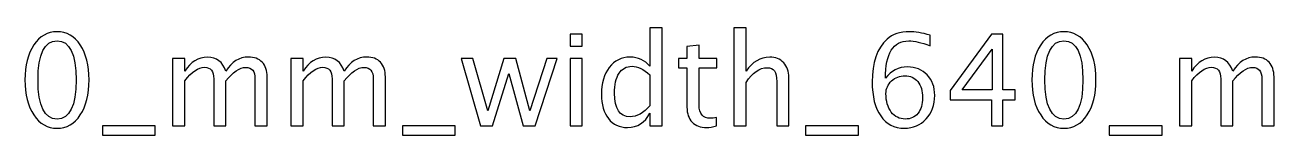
# Model space of a CAD drawing. Header units: centimetres. Extents: x -144 to 123, y -121 to 149.
# Drawn here: x -34.41 to 0.37, y 114.11 to 117.08 of the extents above; entities that cross this region are included whole.
import ezdxf

# ---------------------------------------------------------------- set-up
doc = ezdxf.new("R2010")
doc.units = ezdxf.units.CM
doc.header["$MEASUREMENT"] = 0
doc.layers.add('Layer 1', color=7, linetype='Continuous')

msp = doc.modelspace()

# ---------------------------------------------------------------- linework, layer by layer
at = {"layer": 'Layer 1'}
for points, knots in [([(-33.51433, 114.29979), (-33.78185, 114.29979), (-33.99764, 114.42267), (-34.16109, 114.66786), (-34.16109, 114.66786), (-34.32513, 114.91304), (-34.40686, 115.23642), (-34.40686, 115.63858), (-34.40686, 115.63858), (-34.40686, 116.04075), (-34.32513, 116.36413), (-34.16109, 116.60931), (-34.16109, 116.60931), (-33.99764, 116.85449), (-33.78185, 116.97738), (-33.51433, 116.97738), (-33.51433, 116.97738), (-33.24563, 116.97738), (-33.02985, 116.85508), (-32.8664, 116.61049), (-32.8664, 116.61049), (-32.70353, 116.36589), (-32.6218, 116.04193), (-32.6218, 115.63858), (-32.6218, 115.63858), (-32.6218, 115.23642), (-32.70353, 114.91304), (-32.8664, 114.66786), (-32.8664, 114.66786), (-33.02985, 114.42267), (-33.24563, 114.29979), (-33.51433, 114.29979)], [0, 0, 0, 0, 0.11111111, 0.11111111, 0.11111111, 0.11111111, 0.22222222, 0.22222222, 0.22222222, 0.22222222, 0.33333333, 0.33333333, 0.33333333, 0.33333333, 0.44444444, 0.44444444, 0.44444444, 0.44444444, 0.55555556, 0.55555556, 0.55555556, 0.55555556, 0.66666667, 0.66666667, 0.66666667, 0.66666667, 0.77777778, 0.77777778, 0.77777778, 0.77777778, 1, 1, 1, 1]), ([(-19.22624, 116.57521), (-19.22624, 116.57521), (-19.22624, 116.91387), (-19.22624, 116.91387), (-19.22624, 116.91387), (-19.22624, 116.91387), (-18.88758, 116.91387), (-18.88758, 116.91387), (-18.88758, 116.91387), (-18.88758, 116.91387), (-18.88758, 116.57521), (-18.88758, 116.57521), (-18.88758, 116.57521), (-18.88758, 116.57521), (-19.22624, 116.57521), (-19.22624, 116.57521)], [0, 0, 0, 0, 0.2, 0.2, 0.2, 0.2, 0.4, 0.4, 0.4, 0.4, 0.6, 0.6, 0.6, 0.6, 1, 1, 1, 1]), ([(-17.00374, 114.36329), (-17.00374, 114.36329), (-17.00374, 114.7143), (-17.00374, 114.7143), (-17.00374, 114.7143), (-17.14191, 114.45207), (-17.35005, 114.32096), (-17.62816, 114.32096), (-17.62816, 114.32096), (-17.85394, 114.32096), (-18.0315, 114.40268), (-18.16085, 114.56673), (-18.16085, 114.56673), (-18.2902, 114.73077), (-18.35488, 114.95478), (-18.35488, 115.23877), (-18.35488, 115.23877), (-18.35488, 115.54921), (-18.28138, 115.7991), (-18.13498, 115.98842), (-18.13498, 115.98842), (-17.98799, 116.17716), (-17.79514, 116.27182), (-17.55584, 116.27182), (-17.55584, 116.27182), (-17.33418, 116.27182), (-17.14956, 116.18715), (-17.00374, 116.01723), (-17.00374, 116.01723), (-17.00374, 116.01723), (-17.00374, 117.08321), (-17.00374, 117.08321), (-17.00374, 117.08321), (-17.00374, 117.08321), (-16.66507, 117.08321), (-16.66507, 117.08321), (-16.66507, 117.08321), (-16.66507, 117.08321), (-16.66507, 114.36329), (-16.66507, 114.36329), (-16.66507, 114.36329), (-16.66507, 114.36329), (-17.00374, 114.36329), (-17.00374, 114.36329)], [0, 0, 0, 0, 0.08333333, 0.08333333, 0.08333333, 0.08333333, 0.16666667, 0.16666667, 0.16666667, 0.16666667, 0.25, 0.25, 0.25, 0.25, 0.33333333, 0.33333333, 0.33333333, 0.33333333, 0.41666667, 0.41666667, 0.41666667, 0.41666667, 0.5, 0.5, 0.5, 0.5, 0.58333333, 0.58333333, 0.58333333, 0.58333333, 0.66666667, 0.66666667, 0.66666667, 0.66666667, 0.75, 0.75, 0.75, 0.75, 0.83333333, 0.83333333, 0.83333333, 0.83333333, 1, 1, 1, 1]), ([(-14.66717, 114.36329), (-14.66717, 114.36329), (-14.66717, 117.08321), (-14.66717, 117.08321), (-14.66717, 117.08321), (-14.66717, 117.08321), (-14.32851, 117.08321), (-14.32851, 117.08321), (-14.32851, 117.08321), (-14.32851, 117.08321), (-14.32851, 115.87965), (-14.32851, 115.87965), (-14.32851, 115.87965), (-14.14918, 116.14129), (-13.92928, 116.27182), (-13.6694, 116.27182), (-13.6694, 116.27182), (-13.50595, 116.27182), (-13.37601, 116.22067), (-13.28017, 116.11777), (-13.28017, 116.11777), (-13.18433, 116.01547), (-13.13612, 115.8773), (-13.13612, 115.70443), (-13.13612, 115.70443), (-13.13612, 115.70443), (-13.13612, 114.36329), (-13.13612, 114.36329), (-13.13612, 114.36329), (-13.13612, 114.36329), (-13.47478, 114.36329), (-13.47478, 114.36329), (-13.47478, 114.36329), (-13.47478, 114.36329), (-13.47478, 115.5939), (-13.47478, 115.5939), (-13.47478, 115.5939), (-13.47478, 115.73266), (-13.49536, 115.83143), (-13.53593, 115.89023), (-13.53593, 115.89023), (-13.57709, 115.94962), (-13.6447, 115.97901), (-13.73937, 115.97901), (-13.73937, 115.97901), (-13.94751, 115.97901), (-14.14389, 115.84319), (-14.32851, 115.57155), (-14.32851, 115.57155), (-14.32851, 115.57155), (-14.32851, 114.36329), (-14.32851, 114.36329), (-14.32851, 114.36329), (-14.32851, 114.36329), (-14.66717, 114.36329), (-14.66717, 114.36329)], [0, 0, 0, 0, 0.06666667, 0.06666667, 0.06666667, 0.06666667, 0.13333333, 0.13333333, 0.13333333, 0.13333333, 0.2, 0.2, 0.2, 0.2, 0.26666667, 0.26666667, 0.26666667, 0.26666667, 0.33333333, 0.33333333, 0.33333333, 0.33333333, 0.4, 0.4, 0.4, 0.4, 0.46666667, 0.46666667, 0.46666667, 0.46666667, 0.53333333, 0.53333333, 0.53333333, 0.53333333, 0.6, 0.6, 0.6, 0.6, 0.66666667, 0.66666667, 0.66666667, 0.66666667, 0.73333333, 0.73333333, 0.73333333, 0.73333333, 0.8, 0.8, 0.8, 0.8, 0.86666667, 0.86666667, 0.86666667, 0.86666667, 1, 1, 1, 1]), ([(-10.44559, 115.68503), (-10.28331, 115.89493), (-10.07929, 116.00018), (-9.83352, 116.00018), (-9.83352, 116.00018), (-9.61068, 116.00018), (-9.42842, 115.92668), (-9.28613, 115.77911), (-9.28613, 115.77911), (-9.14443, 115.63153), (-9.07329, 115.4422), (-9.07329, 115.21113), (-9.07329, 115.21113), (-9.07329, 114.94596), (-9.15266, 114.72783), (-9.312, 114.55673), (-9.312, 114.55673), (-9.47134, 114.38563), (-9.6736, 114.29979), (-9.91995, 114.29979), (-9.91995, 114.29979), (-10.19982, 114.29979), (-10.41972, 114.41327), (-10.57788, 114.63963), (-10.57788, 114.63963), (-10.73663, 114.86659), (-10.81601, 115.18056), (-10.81601, 115.58096), (-10.81601, 115.58096), (-10.81601, 116.12071), (-10.67725, 116.51641), (-10.40032, 116.76924), (-10.40032, 116.76924), (-10.2498, 116.908), (-10.04166, 116.97738), (-9.77649, 116.97738), (-9.77649, 116.97738), (-9.62244, 116.97738), (-9.43136, 116.94562), (-9.20381, 116.88212), (-9.20381, 116.88212), (-9.20381, 116.88212), (-9.20381, 116.58579), (-9.20381, 116.58579), (-9.20381, 116.58579), (-9.44429, 116.67751), (-9.64185, 116.72337), (-9.79707, 116.72337), (-9.79707, 116.72337), (-10.22922, 116.72337), (-10.44559, 116.37706), (-10.44559, 115.68503)], [0, 0, 0, 0, 0.07142857, 0.07142857, 0.07142857, 0.07142857, 0.14285714, 0.14285714, 0.14285714, 0.14285714, 0.21428571, 0.21428571, 0.21428571, 0.21428571, 0.28571429, 0.28571429, 0.28571429, 0.28571429, 0.35714286, 0.35714286, 0.35714286, 0.35714286, 0.42857143, 0.42857143, 0.42857143, 0.42857143, 0.5, 0.5, 0.5, 0.5, 0.57142857, 0.57142857, 0.57142857, 0.57142857, 0.64285714, 0.64285714, 0.64285714, 0.64285714, 0.71428571, 0.71428571, 0.71428571, 0.71428571, 0.78571429, 0.78571429, 0.78571429, 0.78571429, 0.85714286, 0.85714286, 0.85714286, 0.85714286, 1, 1, 1, 1]), ([(-7.49167, 114.36329), (-7.49167, 114.36329), (-7.49167, 115.08648), (-7.49167, 115.08648), (-7.49167, 115.08648), (-7.49167, 115.08648), (-8.64172, 115.08648), (-8.64172, 115.08648), (-8.64172, 115.08648), (-8.64172, 115.08648), (-8.64172, 115.34401), (-8.64172, 115.34401), (-8.64172, 115.34401), (-8.64172, 115.34401), (-7.49167, 116.91387), (-7.49167, 116.91387), (-7.49167, 116.91387), (-7.49167, 116.91387), (-7.17417, 116.91387), (-7.17417, 116.91387), (-7.17417, 116.91387), (-7.17417, 116.91387), (-7.17417, 115.36518), (-7.17417, 115.36518), (-7.17417, 115.36518), (-7.17417, 115.36518), (-6.83197, 115.36518), (-6.83197, 115.36518), (-6.83197, 115.36518), (-6.83197, 115.36518), (-6.83197, 115.08648), (-6.83197, 115.08648), (-6.83197, 115.08648), (-6.83197, 115.08648), (-7.17417, 115.08648), (-7.17417, 115.08648), (-7.17417, 115.08648), (-7.17417, 115.08648), (-7.17417, 114.36329), (-7.17417, 114.36329), (-7.17417, 114.36329), (-7.17417, 114.36329), (-7.49167, 114.36329), (-7.49167, 114.36329)], [0, 0, 0, 0, 0.08333333, 0.08333333, 0.08333333, 0.08333333, 0.16666667, 0.16666667, 0.16666667, 0.16666667, 0.25, 0.25, 0.25, 0.25, 0.33333333, 0.33333333, 0.33333333, 0.33333333, 0.41666667, 0.41666667, 0.41666667, 0.41666667, 0.5, 0.5, 0.5, 0.5, 0.58333333, 0.58333333, 0.58333333, 0.58333333, 0.66666667, 0.66666667, 0.66666667, 0.66666667, 0.75, 0.75, 0.75, 0.75, 0.83333333, 0.83333333, 0.83333333, 0.83333333, 1, 1, 1, 1]), ([(-5.47613, 114.29979), (-5.74365, 114.29979), (-5.95944, 114.42267), (-6.12289, 114.66786), (-6.12289, 114.66786), (-6.28693, 114.91304), (-6.36866, 115.23642), (-6.36866, 115.63858), (-6.36866, 115.63858), (-6.36866, 116.04075), (-6.28693, 116.36413), (-6.12289, 116.60931), (-6.12289, 116.60931), (-5.95944, 116.85449), (-5.74365, 116.97738), (-5.47613, 116.97738), (-5.47613, 116.97738), (-5.20743, 116.97738), (-4.99165, 116.85508), (-4.8282, 116.61049), (-4.8282, 116.61049), (-4.66533, 116.36589), (-4.5836, 116.04193), (-4.5836, 115.63858), (-4.5836, 115.63858), (-4.5836, 115.23642), (-4.66533, 114.91304), (-4.8282, 114.66786), (-4.8282, 114.66786), (-4.99165, 114.42267), (-5.20743, 114.29979), (-5.47613, 114.29979)], [0, 0, 0, 0, 0.11111111, 0.11111111, 0.11111111, 0.11111111, 0.22222222, 0.22222222, 0.22222222, 0.22222222, 0.33333333, 0.33333333, 0.33333333, 0.33333333, 0.44444444, 0.44444444, 0.44444444, 0.44444444, 0.55555556, 0.55555556, 0.55555556, 0.55555556, 0.66666667, 0.66666667, 0.66666667, 0.66666667, 0.77777778, 0.77777778, 0.77777778, 0.77777778, 1, 1, 1, 1]), ([(-33.51492, 114.55379), (-33.16155, 114.55379), (-32.98516, 114.91539), (-32.98516, 115.63858), (-32.98516, 115.63858), (-32.98516, 116.36178), (-33.16155, 116.72337), (-33.51492, 116.72337), (-33.51492, 116.72337), (-33.86711, 116.72337), (-34.0435, 116.36178), (-34.0435, 115.63858), (-34.0435, 115.63858), (-34.0435, 114.91539), (-33.86711, 114.55379), (-33.51492, 114.55379)], [0, 0, 0, 0, 0.2, 0.2, 0.2, 0.2, 0.4, 0.4, 0.4, 0.4, 0.6, 0.6, 0.6, 0.6, 1, 1, 1, 1]), ([(-15.15048, 114.36388), (-15.25514, 114.33507), (-15.34627, 114.32096), (-15.42329, 114.32096), (-15.42329, 114.32096), (-15.59616, 114.32096), (-15.7308, 114.37035), (-15.82723, 114.46912), (-15.82723, 114.46912), (-15.92424, 114.5679), (-15.97245, 114.7049), (-15.97245, 114.8807), (-15.97245, 114.8807), (-15.97245, 114.8807), (-15.97245, 115.97901), (-15.97245, 115.97901), (-15.97245, 115.97901), (-15.97245, 115.97901), (-16.20646, 115.97901), (-16.20646, 115.97901), (-16.20646, 115.97901), (-16.20646, 115.97901), (-16.20646, 116.23301), (-16.20646, 116.23301), (-16.20646, 116.23301), (-16.20646, 116.23301), (-15.97245, 116.23301), (-15.97245, 116.23301), (-15.97245, 116.23301), (-15.97245, 116.23301), (-15.97245, 116.57109), (-15.97245, 116.57109), (-15.97245, 116.57109), (-15.97245, 116.57109), (-15.63379, 116.60343), (-15.63379, 116.60343), (-15.63379, 116.60343), (-15.63379, 116.60343), (-15.63379, 116.23301), (-15.63379, 116.23301), (-15.63379, 116.23301), (-15.63379, 116.23301), (-15.14342, 116.23301), (-15.14342, 116.23301), (-15.14342, 116.23301), (-15.14342, 116.23301), (-15.14342, 115.97901), (-15.14342, 115.97901), (-15.14342, 115.97901), (-15.14342, 115.97901), (-15.63379, 115.97901), (-15.63379, 115.97901), (-15.63379, 115.97901), (-15.63379, 115.97901), (-15.63379, 114.94185), (-15.63379, 114.94185), (-15.63379, 114.94185), (-15.63379, 114.69725), (-15.52736, 114.57496), (-15.31511, 114.57496), (-15.31511, 114.57496), (-15.26984, 114.57496), (-15.21516, 114.5826), (-15.15048, 114.5973), (-15.15048, 114.5973), (-15.15048, 114.5973), (-15.15048, 114.36388), (-15.15048, 114.36388)], [0, 0, 0, 0, 0.05555556, 0.05555556, 0.05555556, 0.05555556, 0.11111111, 0.11111111, 0.11111111, 0.11111111, 0.16666667, 0.16666667, 0.16666667, 0.16666667, 0.22222222, 0.22222222, 0.22222222, 0.22222222, 0.27777778, 0.27777778, 0.27777778, 0.27777778, 0.33333333, 0.33333333, 0.33333333, 0.33333333, 0.38888889, 0.38888889, 0.38888889, 0.38888889, 0.44444444, 0.44444444, 0.44444444, 0.44444444, 0.5, 0.5, 0.5, 0.5, 0.55555556, 0.55555556, 0.55555556, 0.55555556, 0.61111111, 0.61111111, 0.61111111, 0.61111111, 0.66666667, 0.66666667, 0.66666667, 0.66666667, 0.72222222, 0.72222222, 0.72222222, 0.72222222, 0.77777778, 0.77777778, 0.77777778, 0.77777778, 0.83333333, 0.83333333, 0.83333333, 0.83333333, 0.88888889, 0.88888889, 0.88888889, 0.88888889, 1, 1, 1, 1]), ([(-5.47672, 114.55379), (-5.12335, 114.55379), (-4.94696, 114.91539), (-4.94696, 115.63858), (-4.94696, 115.63858), (-4.94696, 116.36178), (-5.12335, 116.72337), (-5.47672, 116.72337), (-5.47672, 116.72337), (-5.82891, 116.72337), (-6.0053, 116.36178), (-6.0053, 115.63858), (-6.0053, 115.63858), (-6.0053, 114.91539), (-5.82891, 114.55379), (-5.47672, 114.55379)], [0, 0, 0, 0, 0.2, 0.2, 0.2, 0.2, 0.4, 0.4, 0.4, 0.4, 0.6, 0.6, 0.6, 0.6, 1, 1, 1, 1]), ([(-30.29582, 114.36329), (-30.29582, 114.36329), (-30.29582, 116.23301), (-30.29582, 116.23301), (-30.29582, 116.23301), (-30.29582, 116.23301), (-29.95716, 116.23301), (-29.95716, 116.23301), (-29.95716, 116.23301), (-29.95716, 116.23301), (-29.95716, 115.87965), (-29.95716, 115.87965), (-29.95716, 115.87965), (-29.79194, 116.14129), (-29.58027, 116.27182), (-29.32098, 116.27182), (-29.32098, 116.27182), (-29.0711, 116.27182), (-28.90117, 116.14129), (-28.81063, 115.87965), (-28.81063, 115.87965), (-28.65011, 116.14364), (-28.4408, 116.27535), (-28.18386, 116.27535), (-28.18386, 116.27535), (-28.01982, 116.27535), (-27.89223, 116.22713), (-27.80109, 116.13012), (-27.80109, 116.13012), (-27.70996, 116.03311), (-27.6641, 115.89729), (-27.6641, 115.72266), (-27.6641, 115.72266), (-27.6641, 115.72266), (-27.6641, 114.36329), (-27.6641, 114.36329), (-27.6641, 114.36329), (-27.6641, 114.36329), (-28.00277, 114.36329), (-28.00277, 114.36329), (-28.00277, 114.36329), (-28.00277, 114.36329), (-28.00277, 115.6668), (-28.00277, 115.6668), (-28.00277, 115.6668), (-28.00277, 115.87965), (-28.08743, 115.98607), (-28.25677, 115.98607), (-28.25677, 115.98607), (-28.43257, 115.98607), (-28.61719, 115.86201), (-28.81063, 115.6133), (-28.81063, 115.6133), (-28.81063, 115.6133), (-28.81063, 114.36329), (-28.81063, 114.36329), (-28.81063, 114.36329), (-28.81063, 114.36329), (-29.14929, 114.36329), (-29.14929, 114.36329), (-29.14929, 114.36329), (-29.14929, 114.36329), (-29.14929, 115.66798), (-29.14929, 115.66798), (-29.14929, 115.66798), (-29.14929, 115.88259), (-29.23514, 115.9896), (-29.40741, 115.9896), (-29.40741, 115.9896), (-29.57851, 115.9896), (-29.76195, 115.86495), (-29.95716, 115.61506), (-29.95716, 115.61506), (-29.95716, 115.61506), (-29.95716, 114.36329), (-29.95716, 114.36329), (-29.95716, 114.36329), (-29.95716, 114.36329), (-30.29582, 114.36329), (-30.29582, 114.36329)], [0, 0, 0, 0, 0.04761905, 0.04761905, 0.04761905, 0.04761905, 0.0952381, 0.0952381, 0.0952381, 0.0952381, 0.14285714, 0.14285714, 0.14285714, 0.14285714, 0.19047619, 0.19047619, 0.19047619, 0.19047619, 0.23809524, 0.23809524, 0.23809524, 0.23809524, 0.28571429, 0.28571429, 0.28571429, 0.28571429, 0.33333333, 0.33333333, 0.33333333, 0.33333333, 0.38095238, 0.38095238, 0.38095238, 0.38095238, 0.42857143, 0.42857143, 0.42857143, 0.42857143, 0.47619048, 0.47619048, 0.47619048, 0.47619048, 0.52380952, 0.52380952, 0.52380952, 0.52380952, 0.57142857, 0.57142857, 0.57142857, 0.57142857, 0.61904762, 0.61904762, 0.61904762, 0.61904762, 0.66666667, 0.66666667, 0.66666667, 0.66666667, 0.71428571, 0.71428571, 0.71428571, 0.71428571, 0.76190476, 0.76190476, 0.76190476, 0.76190476, 0.80952381, 0.80952381, 0.80952381, 0.80952381, 0.85714286, 0.85714286, 0.85714286, 0.85714286, 0.9047619, 0.9047619, 0.9047619, 0.9047619, 1, 1, 1, 1]), ([(-27.00205, 114.36329), (-27.00205, 114.36329), (-27.00205, 116.23301), (-27.00205, 116.23301), (-27.00205, 116.23301), (-27.00205, 116.23301), (-26.66339, 116.23301), (-26.66339, 116.23301), (-26.66339, 116.23301), (-26.66339, 116.23301), (-26.66339, 115.87965), (-26.66339, 115.87965), (-26.66339, 115.87965), (-26.49817, 116.14129), (-26.2865, 116.27182), (-26.02721, 116.27182), (-26.02721, 116.27182), (-25.77733, 116.27182), (-25.6074, 116.14129), (-25.51686, 115.87965), (-25.51686, 115.87965), (-25.35634, 116.14364), (-25.14703, 116.27535), (-24.89009, 116.27535), (-24.89009, 116.27535), (-24.72605, 116.27535), (-24.59846, 116.22713), (-24.50732, 116.13012), (-24.50732, 116.13012), (-24.41619, 116.03311), (-24.37033, 115.89729), (-24.37033, 115.72266), (-24.37033, 115.72266), (-24.37033, 115.72266), (-24.37033, 114.36329), (-24.37033, 114.36329), (-24.37033, 114.36329), (-24.37033, 114.36329), (-24.709, 114.36329), (-24.709, 114.36329), (-24.709, 114.36329), (-24.709, 114.36329), (-24.709, 115.6668), (-24.709, 115.6668), (-24.709, 115.6668), (-24.709, 115.87965), (-24.79366, 115.98607), (-24.963, 115.98607), (-24.963, 115.98607), (-25.1388, 115.98607), (-25.32342, 115.86201), (-25.51686, 115.6133), (-25.51686, 115.6133), (-25.51686, 115.6133), (-25.51686, 114.36329), (-25.51686, 114.36329), (-25.51686, 114.36329), (-25.51686, 114.36329), (-25.85552, 114.36329), (-25.85552, 114.36329), (-25.85552, 114.36329), (-25.85552, 114.36329), (-25.85552, 115.66798), (-25.85552, 115.66798), (-25.85552, 115.66798), (-25.85552, 115.88259), (-25.94137, 115.9896), (-26.11364, 115.9896), (-26.11364, 115.9896), (-26.28474, 115.9896), (-26.46818, 115.86495), (-26.66339, 115.61506), (-26.66339, 115.61506), (-26.66339, 115.61506), (-26.66339, 114.36329), (-26.66339, 114.36329), (-26.66339, 114.36329), (-26.66339, 114.36329), (-27.00205, 114.36329), (-27.00205, 114.36329)], [0, 0, 0, 0, 0.04761905, 0.04761905, 0.04761905, 0.04761905, 0.0952381, 0.0952381, 0.0952381, 0.0952381, 0.14285714, 0.14285714, 0.14285714, 0.14285714, 0.19047619, 0.19047619, 0.19047619, 0.19047619, 0.23809524, 0.23809524, 0.23809524, 0.23809524, 0.28571429, 0.28571429, 0.28571429, 0.28571429, 0.33333333, 0.33333333, 0.33333333, 0.33333333, 0.38095238, 0.38095238, 0.38095238, 0.38095238, 0.42857143, 0.42857143, 0.42857143, 0.42857143, 0.47619048, 0.47619048, 0.47619048, 0.47619048, 0.52380952, 0.52380952, 0.52380952, 0.52380952, 0.57142857, 0.57142857, 0.57142857, 0.57142857, 0.61904762, 0.61904762, 0.61904762, 0.61904762, 0.66666667, 0.66666667, 0.66666667, 0.66666667, 0.71428571, 0.71428571, 0.71428571, 0.71428571, 0.76190476, 0.76190476, 0.76190476, 0.76190476, 0.80952381, 0.80952381, 0.80952381, 0.80952381, 0.85714286, 0.85714286, 0.85714286, 0.85714286, 0.9047619, 0.9047619, 0.9047619, 0.9047619, 1, 1, 1, 1]), ([(-21.72567, 114.36329), (-21.72567, 114.36329), (-22.26189, 116.23301), (-22.26189, 116.23301), (-22.26189, 116.23301), (-22.26189, 116.23301), (-21.93146, 116.23301), (-21.93146, 116.23301), (-21.93146, 116.23301), (-21.93146, 116.23301), (-21.52047, 114.78133), (-21.52047, 114.78133), (-21.52047, 114.78133), (-21.52047, 114.78133), (-21.07715, 116.23301), (-21.07715, 116.23301), (-21.07715, 116.23301), (-21.07715, 116.23301), (-20.73848, 116.23301), (-20.73848, 116.23301), (-20.73848, 116.23301), (-20.73848, 116.23301), (-20.34866, 114.78368), (-20.34866, 114.78368), (-20.34866, 114.78368), (-20.34866, 114.78368), (-19.87711, 116.23301), (-19.87711, 116.23301), (-19.87711, 116.23301), (-19.87711, 116.23301), (-19.58784, 116.23301), (-19.58784, 116.23301), (-19.58784, 116.23301), (-19.58784, 116.23301), (-20.19814, 114.36329), (-20.19814, 114.36329), (-20.19814, 114.36329), (-20.19814, 114.36329), (-20.53681, 114.36329), (-20.53681, 114.36329), (-20.53681, 114.36329), (-20.53681, 114.36329), (-20.9378, 115.82144), (-20.9378, 115.82144), (-20.9378, 115.82144), (-20.9378, 115.82144), (-21.387, 114.36329), (-21.387, 114.36329), (-21.387, 114.36329), (-21.387, 114.36329), (-21.72567, 114.36329), (-21.72567, 114.36329)], [0, 0, 0, 0, 0.07142857, 0.07142857, 0.07142857, 0.07142857, 0.14285714, 0.14285714, 0.14285714, 0.14285714, 0.21428571, 0.21428571, 0.21428571, 0.21428571, 0.28571429, 0.28571429, 0.28571429, 0.28571429, 0.35714286, 0.35714286, 0.35714286, 0.35714286, 0.42857143, 0.42857143, 0.42857143, 0.42857143, 0.5, 0.5, 0.5, 0.5, 0.57142857, 0.57142857, 0.57142857, 0.57142857, 0.64285714, 0.64285714, 0.64285714, 0.64285714, 0.71428571, 0.71428571, 0.71428571, 0.71428571, 0.78571429, 0.78571429, 0.78571429, 0.78571429, 0.85714286, 0.85714286, 0.85714286, 0.85714286, 1, 1, 1, 1]), ([(-19.22624, 114.36329), (-19.22624, 114.36329), (-19.22624, 116.23301), (-19.22624, 116.23301), (-19.22624, 116.23301), (-19.22624, 116.23301), (-18.88758, 116.23301), (-18.88758, 116.23301), (-18.88758, 116.23301), (-18.88758, 116.23301), (-18.88758, 114.36329), (-18.88758, 114.36329), (-18.88758, 114.36329), (-18.88758, 114.36329), (-19.22624, 114.36329), (-19.22624, 114.36329)], [0, 0, 0, 0, 0.2, 0.2, 0.2, 0.2, 0.4, 0.4, 0.4, 0.4, 0.6, 0.6, 0.6, 0.6, 1, 1, 1, 1]), ([(-8.30717, 115.36518), (-8.30717, 115.36518), (-7.4705, 115.36518), (-7.4705, 115.36518), (-7.4705, 115.36518), (-7.4705, 115.36518), (-7.4705, 116.49525), (-7.4705, 116.49525), (-7.4705, 116.49525), (-7.4705, 116.49525), (-8.30717, 115.36518), (-8.30717, 115.36518)], [0, 0, 0, 0, 0.25, 0.25, 0.25, 0.25, 0.5, 0.5, 0.5, 0.5, 1, 1, 1, 1]), ([(-2.25762, 114.36329), (-2.25762, 114.36329), (-2.25762, 116.23301), (-2.25762, 116.23301), (-2.25762, 116.23301), (-2.25762, 116.23301), (-1.91896, 116.23301), (-1.91896, 116.23301), (-1.91896, 116.23301), (-1.91896, 116.23301), (-1.91896, 115.87965), (-1.91896, 115.87965), (-1.91896, 115.87965), (-1.75374, 116.14129), (-1.54207, 116.27182), (-1.28278, 116.27182), (-1.28278, 116.27182), (-1.0329, 116.27182), (-0.86297, 116.14129), (-0.77243, 115.87965), (-0.77243, 115.87965), (-0.61191, 116.14364), (-0.4026, 116.27535), (-0.14566, 116.27535), (-0.14566, 116.27535), (0.01838, 116.27535), (0.14597, 116.22713), (0.23711, 116.13012), (0.23711, 116.13012), (0.32824, 116.03311), (0.3741, 115.89729), (0.3741, 115.72266), (0.3741, 115.72266), (0.3741, 115.72266), (0.3741, 114.36329), (0.3741, 114.36329), (0.3741, 114.36329), (0.3741, 114.36329), (0.03543, 114.36329), (0.03543, 114.36329), (0.03543, 114.36329), (0.03543, 114.36329), (0.03543, 115.6668), (0.03543, 115.6668), (0.03543, 115.6668), (0.03543, 115.87965), (-0.04923, 115.98607), (-0.21857, 115.98607), (-0.21857, 115.98607), (-0.39437, 115.98607), (-0.57899, 115.86201), (-0.77243, 115.6133), (-0.77243, 115.6133), (-0.77243, 115.6133), (-0.77243, 114.36329), (-0.77243, 114.36329), (-0.77243, 114.36329), (-0.77243, 114.36329), (-1.11109, 114.36329), (-1.11109, 114.36329), (-1.11109, 114.36329), (-1.11109, 114.36329), (-1.11109, 115.66798), (-1.11109, 115.66798), (-1.11109, 115.66798), (-1.11109, 115.88259), (-1.19694, 115.9896), (-1.36921, 115.9896), (-1.36921, 115.9896), (-1.54031, 115.9896), (-1.72375, 115.86495), (-1.91896, 115.61506), (-1.91896, 115.61506), (-1.91896, 115.61506), (-1.91896, 114.36329), (-1.91896, 114.36329), (-1.91896, 114.36329), (-1.91896, 114.36329), (-2.25762, 114.36329), (-2.25762, 114.36329)], [0, 0, 0, 0, 0.04761905, 0.04761905, 0.04761905, 0.04761905, 0.0952381, 0.0952381, 0.0952381, 0.0952381, 0.14285714, 0.14285714, 0.14285714, 0.14285714, 0.19047619, 0.19047619, 0.19047619, 0.19047619, 0.23809524, 0.23809524, 0.23809524, 0.23809524, 0.28571429, 0.28571429, 0.28571429, 0.28571429, 0.33333333, 0.33333333, 0.33333333, 0.33333333, 0.38095238, 0.38095238, 0.38095238, 0.38095238, 0.42857143, 0.42857143, 0.42857143, 0.42857143, 0.47619048, 0.47619048, 0.47619048, 0.47619048, 0.52380952, 0.52380952, 0.52380952, 0.52380952, 0.57142857, 0.57142857, 0.57142857, 0.57142857, 0.61904762, 0.61904762, 0.61904762, 0.61904762, 0.66666667, 0.66666667, 0.66666667, 0.66666667, 0.71428571, 0.71428571, 0.71428571, 0.71428571, 0.76190476, 0.76190476, 0.76190476, 0.76190476, 0.80952381, 0.80952381, 0.80952381, 0.80952381, 0.85714286, 0.85714286, 0.85714286, 0.85714286, 0.9047619, 0.9047619, 0.9047619, 0.9047619, 1, 1, 1, 1]), ([(-17.00374, 115.78557), (-17.17954, 115.94021), (-17.34593, 116.01782), (-17.50351, 116.01782), (-17.50351, 116.01782), (-17.65873, 116.01782), (-17.77868, 115.95314), (-17.86393, 115.8232), (-17.86393, 115.8232), (-17.94919, 115.69385), (-17.99152, 115.51041), (-17.99152, 115.27287), (-17.99152, 115.27287), (-17.99152, 114.83601), (-17.84688, 114.61729), (-17.55701, 114.61729), (-17.55701, 114.61729), (-17.36887, 114.61729), (-17.18424, 114.72018), (-17.00374, 114.92538), (-17.00374, 114.92538), (-17.00374, 114.92538), (-17.00374, 115.78557), (-17.00374, 115.78557)], [0, 0, 0, 0, 0.14285714, 0.14285714, 0.14285714, 0.14285714, 0.28571429, 0.28571429, 0.28571429, 0.28571429, 0.42857143, 0.42857143, 0.42857143, 0.42857143, 0.57142857, 0.57142857, 0.57142857, 0.57142857, 0.71428571, 0.71428571, 0.71428571, 0.71428571, 1, 1, 1, 1]), ([(-9.41195, 115.14411), (-9.41195, 115.33284), (-9.45546, 115.48218), (-9.54307, 115.59213), (-9.54307, 115.59213), (-9.63067, 115.70208), (-9.75062, 115.75676), (-9.9029, 115.75676), (-9.9029, 115.75676), (-10.04813, 115.75676), (-10.17219, 115.70855), (-10.27567, 115.61154), (-10.27567, 115.61154), (-10.37974, 115.51511), (-10.43148, 115.39869), (-10.43148, 115.26287), (-10.43148, 115.26287), (-10.43148, 115.04886), (-10.38209, 114.87717), (-10.2839, 114.74782), (-10.2839, 114.74782), (-10.18512, 114.61847), (-10.0546, 114.55379), (-9.89232, 114.55379), (-9.89232, 114.55379), (-9.74474, 114.55379), (-9.62773, 114.60671), (-9.5413, 114.71254), (-9.5413, 114.71254), (-9.45487, 114.81837), (-9.41195, 114.96242), (-9.41195, 115.14411)], [0, 0, 0, 0, 0.11111111, 0.11111111, 0.11111111, 0.11111111, 0.22222222, 0.22222222, 0.22222222, 0.22222222, 0.33333333, 0.33333333, 0.33333333, 0.33333333, 0.44444444, 0.44444444, 0.44444444, 0.44444444, 0.55555556, 0.55555556, 0.55555556, 0.55555556, 0.66666667, 0.66666667, 0.66666667, 0.66666667, 0.77777778, 0.77777778, 0.77777778, 0.77777778, 1, 1, 1, 1]), ([(-32.25021, 114.10929), (-32.25021, 114.10929), (-32.25021, 114.36329), (-32.25021, 114.36329), (-32.25021, 114.36329), (-32.25021, 114.36329), (-30.78266, 114.36329), (-30.78266, 114.36329), (-30.78266, 114.36329), (-30.78266, 114.36329), (-30.78266, 114.10929), (-30.78266, 114.10929), (-30.78266, 114.10929), (-30.78266, 114.10929), (-32.25021, 114.10929), (-32.25021, 114.10929)], [0, 0, 0, 0, 0.2, 0.2, 0.2, 0.2, 0.4, 0.4, 0.4, 0.4, 0.6, 0.6, 0.6, 0.6, 1, 1, 1, 1]), ([(-23.89878, 114.10929), (-23.89878, 114.10929), (-23.89878, 114.36329), (-23.89878, 114.36329), (-23.89878, 114.36329), (-23.89878, 114.36329), (-22.43123, 114.36329), (-22.43123, 114.36329), (-22.43123, 114.36329), (-22.43123, 114.36329), (-22.43123, 114.10929), (-22.43123, 114.10929), (-22.43123, 114.10929), (-22.43123, 114.10929), (-23.89878, 114.10929), (-23.89878, 114.10929)], [0, 0, 0, 0, 0.2, 0.2, 0.2, 0.2, 0.4, 0.4, 0.4, 0.4, 0.6, 0.6, 0.6, 0.6, 1, 1, 1, 1]), ([(-12.66809, 114.10929), (-12.66809, 114.10929), (-12.66809, 114.36329), (-12.66809, 114.36329), (-12.66809, 114.36329), (-12.66809, 114.36329), (-11.20054, 114.36329), (-11.20054, 114.36329), (-11.20054, 114.36329), (-11.20054, 114.36329), (-11.20054, 114.10929), (-11.20054, 114.10929), (-11.20054, 114.10929), (-11.20054, 114.10929), (-12.66809, 114.10929), (-12.66809, 114.10929)], [0, 0, 0, 0, 0.2, 0.2, 0.2, 0.2, 0.4, 0.4, 0.4, 0.4, 0.6, 0.6, 0.6, 0.6, 1, 1, 1, 1]), ([(-4.21201, 114.10929), (-4.21201, 114.10929), (-4.21201, 114.36329), (-4.21201, 114.36329), (-4.21201, 114.36329), (-4.21201, 114.36329), (-2.74446, 114.36329), (-2.74446, 114.36329), (-2.74446, 114.36329), (-2.74446, 114.36329), (-2.74446, 114.10929), (-2.74446, 114.10929), (-2.74446, 114.10929), (-2.74446, 114.10929), (-4.21201, 114.10929), (-4.21201, 114.10929)], [0, 0, 0, 0, 0.2, 0.2, 0.2, 0.2, 0.4, 0.4, 0.4, 0.4, 0.6, 0.6, 0.6, 0.6, 1, 1, 1, 1])]:
    msp.add_open_spline(points, degree=3, knots=knots, dxfattribs=at)

doc.saveas('drawing.dxf')
